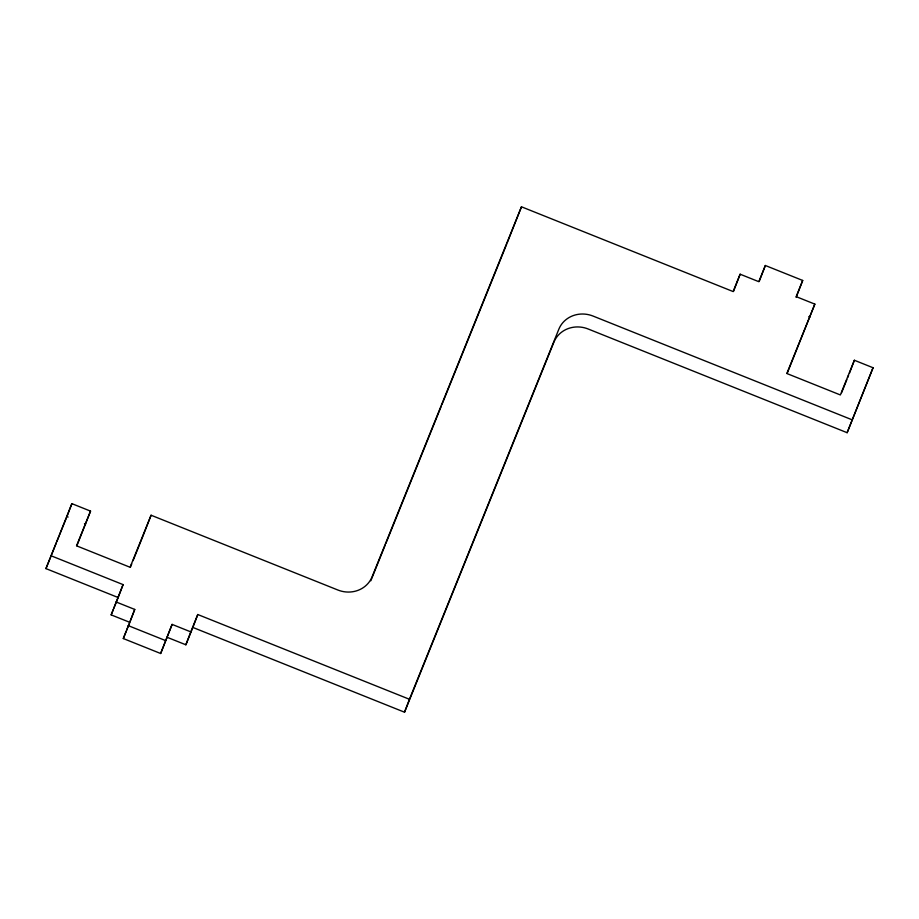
<?xml version="1.0" encoding="UTF-8"?>
<svg xmlns="http://www.w3.org/2000/svg" width="919" height="919" viewBox="0 0 919 919"><rect width="100%" height="100%" fill="white"/><g stroke="black" fill="none" stroke-linecap="round" stroke-linejoin="round"><path stroke-width="1.38" d="M113.784 608.367L118.16 597.534L45.95 568.608L71.866 503.646L90.544 511.125L76.886 545.737M71.866 503.646L66.961 516.57L68.121 517.041M129.43 623.369L129.843 622.358L111.165 614.88L123.077 584.61L50.855 555.685M118.16 597.534L123.077 584.61M796.153 297.423L802.701 280.456L765.343 265.499L758.807 281.685L740.14 274.207L733.132 291.553L521.464 206.798L372.08 576.845A26.823 24.939 20.8 0 1 337.847 590.009L151.084 515.226L142.238 537.902M167.189 637.315L185.868 644.793L190.773 631.87L172.106 624.392L160.653 653.501L123.307 638.544L134.748 609.435L116.07 601.956M130.326 621.06L134.748 609.435M160.653 653.501L172.106 624.392M192.875 627.447L197.78 614.524L409.449 699.279L404.532 712.202L192.875 627.447L185.868 644.793M521.464 206.798L507.219 242.846M740.14 274.207L733.477 291.472M765.343 265.499L759.209 281.455M787.169 373.424L814.843 304.12L796.164 296.642L802.701 280.456M849.466 373.183L854.371 360.259L873.05 367.738L847.134 432.7L588.16 328.991A26.823 24.939 20.8 0 0 553.916 342.155L404.532 712.202M847.134 432.7L873.05 367.738M45.95 568.608L49.89 558.855M50.327 557.776L54.703 546.931M55.14 545.84L56.45 542.589M56.886 541.509L59.08 536.087M59.517 535.007L66.524 517.661M90.544 511.125L76.541 545.817L130.073 567.264L151.084 515.226M111.165 614.88L113.347 609.458M130.418 567.172L131.727 563.921M133.048 560.67L141.802 538.982M123.307 638.544L126.167 631.456M126.569 630.445L129.028 624.38M190.773 631.87L197.78 614.524M370.805 580.785L385.325 544.806M385.854 543.52L441.35 406.037M441.867 404.751L506.702 244.132M409.449 699.279L558.832 329.22A26.823 24.939 20.8 0 1 593.065 316.067L852.039 419.776M814.843 304.12L786.825 373.505L840.368 394.952L854.371 360.259M841.586 392.689L846.836 379.685M847.709 377.514L848.593 375.343M808.766 316.584L809.926 317.044M84.468 523.589L85.628 524.048M128.212 625.621L165.569 640.577"/></g></svg>
